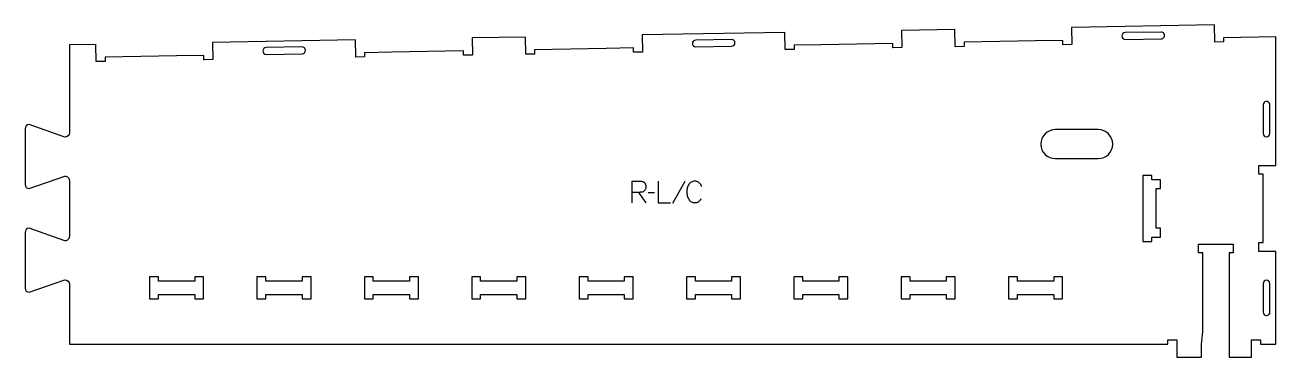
# Model space of a CAD drawing. Extents: x 0 to 1747, y 0 to 464.
import ezdxf

# ---------------------------------------------------------------- set-up
doc = ezdxf.new("R2010")
doc.units = 0
for name, color, linetype in [('1_ANYTOOL_1MMDEEP_LABELS_S', 2, 'CONTINUOUS'), ('3_ANYTOOL_CUTTHROUGH_INSID', 4, 'CONTINUOUS'), ('4_ANYTOOL_CUTTHROUGH_OUTSI', 5, 'CONTINUOUS')]:
    doc.layers.add(name, color=color, linetype=linetype)

msp = doc.modelspace()

# ---------------------------------------------------------------- linework, layer by layer
at = {"layer": '1_ANYTOOL_1MMDEEP_LABELS_S'}
for p, q in [((921.808949, 245.383332), (904.623235, 214.611903)), ((856.966092, 230.297617), (867.423235, 215.811903)), ((879.423235, 229.740475), (870.63752, 229.65476))]:
    msp.add_line(p, q, dxfattribs=at)
for points in [[(847.966092, 215.85476), (847.966092, 245.85476), (859.323235, 245.85476, -0.030274), (861.089048, 245.747745, -0.049), (862.810735, 245.364582, -0.050774), (864.143257, 244.772126, -0.06445), (865.301806, 243.894046, -0.0646), (866.191717, 242.758015, -0.052254), (866.796449, 241.443153, -0.050381), (867.185584, 239.750605, -0.031337), (867.294663, 238.011903, -0.040022), (867.184502, 236.637846, -0.042626), (866.85002, 235.301189, -0.04247), (866.281335, 234.011469, -0.036572), (865.516092, 232.826189, -0.051097), (864.574314, 231.812234, -0.061981), (863.432163, 231.036903, -0.061813), (862.123161, 230.560403, -0.049309), (860.73752, 230.383332, -0.003273), (859.869869, 230.34564, -0.003121), (859.001806, 230.319046, -0.003882), (857.984025, 230.302127, -0.002215), (856.966092, 230.297617), (848.008949, 230.297617)], [(945.423235, 238.35476, 0.059291), (943.887074, 241.284177, 0.066881), (941.673235, 243.733332, 0.04529), (940.356249, 244.657209, 0.046757), (938.892877, 245.324403, 0.04633), (937.252965, 245.728735, 0.037303), (935.566092, 245.85476, 0.054828), (933.060451, 245.579175, 0.073548), (930.717877, 244.681546, 0.073729), (928.748555, 243.153313, 0.056205), (927.230377, 241.161903, 0.033355), (926.009208, 238.772027, 0.034965), (925.12502, 236.238689, 0.034911), (924.594993, 233.570682, 0.031589), (924.423235, 230.85476, 0.032085), (924.597738, 228.138132, 0.035383), (925.135735, 225.470832, 0.035431), (926.034223, 222.935675, 0.033598), (927.273235, 220.547617, 0.058628), (928.835436, 218.546732, 0.073381), (930.857163, 217.027975, 0.072539), (933.303136, 216.126921, 0.05208), (935.908949, 215.85476, 0.033243), (937.350324, 215.950697, 0.042283), (938.758949, 216.261903, 0.042766), (940.001645, 216.768992, 0.044269), (941.13752, 217.483332, 0.055485), (943.149315, 219.398233, 0.045948), (944.73752, 221.683332)]]:
    msp.add_lwpolyline(points, format="xyb", dxfattribs=at)
msp.add_lwpolyline([(884.566092, 245.85476), (884.566092, 215.85476), (901.666092, 215.85476)], dxfattribs=at)
at = {"layer": '3_ANYTOOL_CUTTHROUGH_INSID'}
for points in [[(1537.070335, 444.203936), (1587.063064, 445.05661, 1), (1586.901056, 454.555228), (1536.908327, 453.702554, 1)], [(937.070337, 433.730897), (987.063066, 434.583571, 1), (986.901057, 444.082189), (936.908329, 443.229515, 1)], [(337.070338, 423.257858), (387.063067, 424.110532, 1), (386.901059, 433.60915), (336.90833, 432.756476, 1)], [(1729.499733, 352.749996), (1729.499733, 312.749997, 0.198913), (1730.890973, 309.391235, 0.198913), (1734.249732, 307.999989, 0.198913), (1737.608492, 309.391234, 0.198913), (1738.999733, 312.749996), (1738.999733, 352.750004, 0.668179), (1730.890971, 356.108757, 0.198912)], [(1439.249733, 277.5), (1499.249733, 277.5, 1), (1499.249733, 318), (1439.249733, 318, 1)], [(1729.499733, 62.750004, 0.198912), (1730.890971, 59.391243, 0.668179), (1738.999733, 62.749996), (1738.999733, 102.750004, 0.198913), (1737.608492, 106.108766, 0.414214), (1730.890973, 106.108765, 0.198913), (1729.499733, 102.750003)]]:
    msp.add_lwpolyline(points, format="xyb", close=True, dxfattribs=at)
for points in [[(1573.999733, 254), (1561.499733, 254), (1561.499733, 161.5), (1573.999733, 161.5), (1573.999733, 167.5), (1585.999733, 167.5), (1585.999733, 180), (1579.999733, 180), (1579.999733, 235.5), (1585.999733, 235.5), (1585.999733, 248), (1573.999733, 248)], [(211.749733, 106), (186.499733, 106), (186.499733, 112), (173.999733, 112), (173.999733, 81.5), (186.499733, 81.5), (186.499733, 87.5), (236.999733, 87.5), (236.999733, 81.5), (249.499733, 81.5), (249.499733, 112), (236.999733, 112), (236.999733, 106)], [(386.999733, 106), (336.499733, 106), (336.499733, 112), (323.999733, 112), (323.999733, 81.5), (336.499733, 81.5), (336.499733, 87.5), (386.999733, 87.5), (386.999733, 81.5), (399.499733, 81.5), (399.499733, 112), (386.999733, 112)], [(511.749733, 106), (486.499733, 106), (486.499733, 112), (473.999733, 112), (473.999733, 81.5), (486.499733, 81.5), (486.499733, 87.5), (536.999733, 87.5), (536.999733, 81.5), (549.499733, 81.5), (549.499733, 112), (536.999733, 112), (536.999733, 106)], [(686.999733, 106), (636.499733, 106), (636.499733, 112), (623.999733, 112), (623.999733, 81.5), (636.499733, 81.5), (636.499733, 87.5), (686.999733, 87.5), (686.999733, 81.5), (699.499733, 81.5), (699.499733, 112), (686.999733, 112)], [(811.749733, 87.5), (836.999733, 87.5), (836.999733, 81.5), (849.499733, 81.5), (849.499733, 112), (836.999733, 112), (836.999733, 106), (786.499733, 106), (786.499733, 112), (773.999733, 112), (773.999733, 81.5), (786.499733, 81.5), (786.499733, 87.5)], [(986.999733, 106), (936.499733, 106), (936.499733, 112), (923.999733, 112), (923.999733, 81.5), (936.499733, 81.5), (936.499733, 87.5), (986.999733, 87.5), (986.999733, 81.5), (999.499733, 81.5), (999.499733, 112), (986.999733, 112)], [(1111.749733, 106), (1086.499733, 106), (1086.499733, 112), (1073.999733, 112), (1073.999733, 81.5), (1086.499733, 81.5), (1086.499733, 87.5), (1136.999733, 87.5), (1136.999733, 81.5), (1149.499733, 81.5), (1149.499733, 112), (1136.999733, 112), (1136.999733, 106)], [(1286.999733, 106), (1236.499733, 106), (1236.499733, 112), (1223.999733, 112), (1223.999733, 81.5), (1236.499733, 81.5), (1236.499733, 87.5), (1286.999733, 87.5), (1286.999733, 81.5), (1299.499733, 81.5), (1299.499733, 112), (1286.999733, 112)], [(1411.749733, 87.5), (1436.999733, 87.5), (1436.999733, 81.5), (1449.499733, 81.5), (1449.499733, 112), (1436.999733, 112), (1436.999733, 106), (1411.749733, 106), (1386.499733, 106), (1386.499733, 112), (1373.999733, 112), (1373.999733, 81.5), (1386.499733, 81.5), (1386.499733, 87.5)]]:
    msp.add_lwpolyline(points, close=True, dxfattribs=at)
at = {"layer": '4_ANYTOOL_CUTTHROUGH_OUTSI'}
msp.add_lwpolyline([(111.803626, 419.319727), (111.903961, 413.570602, -0.414214), (111.658362, 413.316277), (99.660189, 413.106883, -0.414214), (99.405864, 413.352483), (98.991439, 437.098831), (61.992764, 436.45303), (61.999727, 313.773539, -0.411451), (55.75, 307.581361, -0.084369), (55.667412, 307.595396), (5.707953, 325.081348, 0.412073), (0, 319.331501), (0, 241.331501, 0.412073), (5.707953, 235.581655), (55.667412, 253.067606, -0.084369), (55.75, 253.081642, -0.414214), (62, 246.831642), (62, 168.831642, -0.414214), (55.75, 162.581642, -0.084369), (55.667412, 162.595678), (5.707953, 180.081629, 0.412073), (0, 174.331783), (0, 96.331783, 0.412073), (5.707953, 90.581936), (55.667412, 108.067888, -0.084369), (55.75, 108.081923, -0.411451), (61.999727, 101.889752), (61.999733, 18), (511.749733, 18), (1111.749733, 18), (1411.749733, 18), (1596.499733, 18), (1596.499733, 23.75, -0.414214), (1596.749733, 24), (1608.749733, 24, -0.414214), (1608.999733, 23.75), (1608.999733, 17.75), (1608.999733, 0), (1643.499733, 0), (1643.499733, 17.75, -0.026456), (1643.501131, 17.7764, 0.000019), (1645.411925, 35.7764), (1645.411226, 145.499983), (1639.661226, 145.499983, -0.414214), (1639.411226, 145.749983), (1639.411226, 157.749983, -0.414214), (1639.661226, 157.999983), (1645.661226, 157.999983), (1681.661226, 157.999983), (1687.661226, 157.999983, -0.414214), (1687.911226, 157.749983), (1687.911226, 145.749983, -0.414214), (1687.661226, 145.499983), (1681.911226, 145.499983), (1681.911226, 0), (1713.499733, 0), (1713.499733, 23.75, -0.414214), (1713.749733, 24), (1725.749733, 24, -0.414214), (1725.999733, 23.75), (1725.999733, 18), (1747.499733, 18), (1747.499733, 147.5), (1723.749733, 147.5, -0.414214), (1723.499733, 147.75), (1723.499733, 159.75, -0.414214), (1723.749733, 160), (1729.499733, 160), (1729.499733, 255.5), (1723.749733, 255.5, -0.414214), (1723.499733, 255.75), (1723.499733, 267.75, -0.414214), (1723.749733, 268), (1747.499733, 268), (1747.499733, 447.870919), (1674.294297, 446.593103), (1674.392356, 440.84384, -0.414214), (1674.146655, 440.589612), (1662.148401, 440.384971, -0.414275), (1661.894173, 440.630723), (1661.494201, 464.372418), (1462.023264, 460.89064), (1462.427275, 437.131047, -0.414214), (1462.181547, 436.876847), (1450.18327, 436.673517, -0.414214), (1449.929069, 436.919245), (1449.831524, 442.675091), (1411.754083, 442.010447), (1311.803624, 440.265805), (1311.903958, 434.51668, -0.414214), (1311.658359, 434.262355), (1299.660186, 434.052961, -0.414214), (1299.405862, 434.29856), (1298.991436, 458.044909), (1224.502783, 456.744705), (1224.91721, 432.998234, -0.414214), (1224.671611, 432.74391), (1212.673438, 432.534515, -0.414214), (1212.419114, 432.780115), (1212.318779, 438.529239), (1111.754084, 436.773927), (1074.294298, 436.120064), (1074.392357, 430.370801, -0.414214), (1074.146657, 430.116574), (1062.148402, 429.911932, -0.414275), (1061.894174, 430.157684), (1061.494202, 453.89938), (862.023265, 450.417601), (862.427276, 426.658008, -0.414214), (862.181548, 426.403808), (850.183271, 426.200478, -0.414214), (849.929071, 426.446206), (849.831526, 432.202052), (811.754085, 431.537408), (711.803625, 429.792766), (711.90396, 424.043641, -0.414214), (711.65836, 423.789316), (699.660187, 423.579922, -0.414214), (699.405863, 423.825522), (698.991437, 447.57187), (624.502784, 446.271666), (624.917212, 422.525195, -0.414214), (624.671612, 422.270871), (612.673439, 422.061476, -0.414214), (612.419115, 422.307076), (612.31878, 428.0562), (511.754085, 426.300888), (474.294299, 425.647025), (474.392359, 419.897762, -0.414214), (474.146658, 419.643535), (462.148403, 419.438893, -0.414275), (461.894175, 419.684645), (461.494204, 443.426341), (262.023267, 439.944562), (262.427278, 416.184969, -0.414214), (262.18155, 415.930769), (250.183272, 415.727439, -0.414214), (249.929072, 415.973167), (249.831527, 421.729013), (211.754086, 421.064369)], format="xyb", close=True, dxfattribs=at)

doc.saveas('drawing.dxf')
